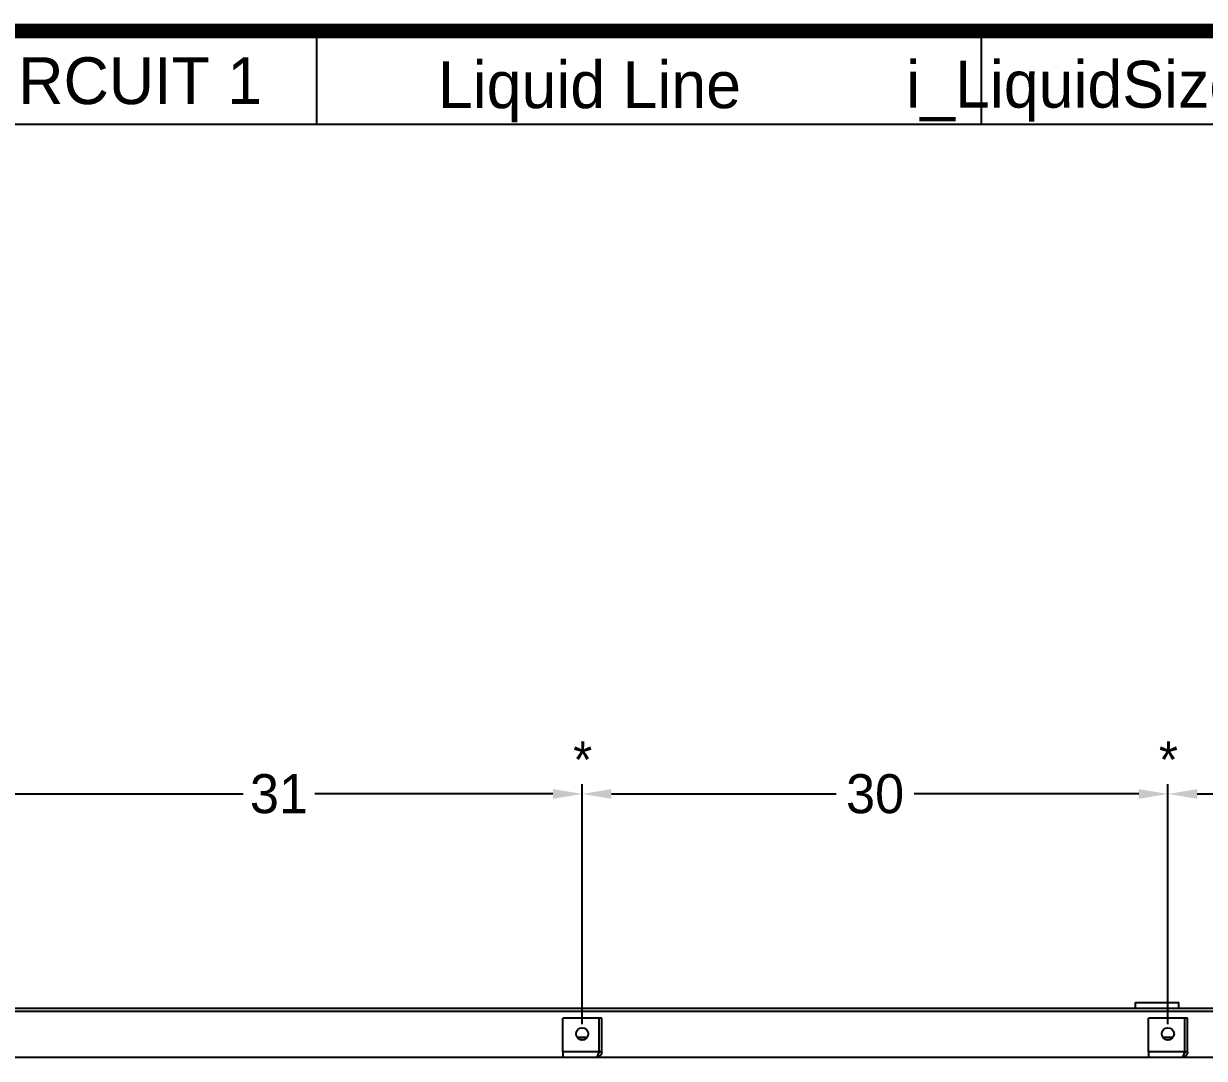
# Model space of a CAD drawing. Header units: inches. Extents: x 547 to 857, y 494 to 690.
# Drawn here: x 601.1 to 661.5, y 633.6 to 686.6 of the extents above; entities that cross this region are included whole.
import ezdxf
from ezdxf.enums import TextEntityAlignment as Align

# ---------------------------------------------------------------- set-up
doc = ezdxf.new("R2010")
doc.units = ezdxf.units.IN
doc.header["$MEASUREMENT"] = 0
doc.header["$PDSIZE"] = -1
doc.layers.add('C1RC', color=7, linetype='Continuous')
doc.dimstyles.new('RAE Solutions', dxfattribs={"dimtxt": 2, "dimasz": 1.5, "dimexe": 0.5, "dimexo": 0.5, "dimgap": 0.5, "dimtad": 0, "dimtih": 1, "dimtoh": 1, "dimdec": 3, "dimrnd": 0.125, "dimzin": 1, "dimdsep": 46, "dimlunit": 5, "dimtxsty": 'Standard', "dimcen": 0.09, "dimadec": 0, "dimazin": 0, "dimtfac": 1, "dimtdec": 3, "dimtofl": 0, "dimtmove": 0, "dimatfit": 3, "dimfxl": 1, "dimtolj": 1, "dimtzin": 1, "dimarcsym": 0})

# ---------------------------------------------------------------- blocks, each defined once
blk = doc.blocks.new('*D200')
at = {"color": 0, "linetype": 'Continuous', "lineweight": -2}
for p, q in [((598.602, 635.337), (598.602, 647.632)), ((600.102, 647.132), (612.3, 647.132)), ((628.165, 647.132), (615.967, 647.132)), ((629.665, 635.337), (629.665, 647.632))]:
    blk.add_line(p, q, dxfattribs=at)
at = {"color": 0, "linetype": 'Continuous'}
for points in [[(600.102, 647.382), (600.102, 646.882), (598.602, 647.132)], [(628.165, 647.382), (628.165, 646.882), (629.665, 647.132)]]:
    blk.add_solid(points, dxfattribs=at)
at = {"layer": 'Defpoints', "color": 0, "linetype": 'Continuous'}
for p in [(629.665, 647.132), (598.602, 634.837), (629.665, 634.837)]:
    blk.add_point(p, dxfattribs=at)
at = {"color": 0, "linetype": 'Continuous', "lineweight": 25, "insert": (614.133, 647.132), "char_height": 2, "attachment_point": 5}
blk.add_mtext('\\A1;31', dxfattribs=at)
blk = doc.blocks.new('*D201')
at = {"color": 0, "linetype": 'Continuous', "lineweight": -2}
for p, q in [((629.665, 635.337), (629.665, 647.632)), ((631.165, 647.132), (642.665, 647.132)), ((658.165, 647.132), (646.665, 647.132)), ((659.665, 635.337), (659.665, 647.632))]:
    blk.add_line(p, q, dxfattribs=at)
at = {"color": 0, "linetype": 'Continuous'}
for points in [[(631.165, 647.382), (631.165, 646.882), (629.665, 647.132)], [(658.165, 647.382), (658.165, 646.882), (659.665, 647.132)]]:
    blk.add_solid(points, dxfattribs=at)
at = {"layer": 'Defpoints', "color": 0, "linetype": 'Continuous'}
for p in [(659.665, 647.132), (629.665, 634.837), (659.665, 634.837)]:
    blk.add_point(p, dxfattribs=at)
at = {"color": 0, "linetype": 'Continuous', "lineweight": 25, "insert": (644.665, 647.132), "char_height": 2, "attachment_point": 5}
blk.add_mtext('\\A1;30', dxfattribs=at)
blk = doc.blocks.new('*D202')
at = {"color": 0, "linetype": 'Continuous', "lineweight": -2}
for p, q in [((659.665, 635.337), (659.665, 647.632)), ((661.165, 647.132), (672.665, 647.132)), ((688.165, 647.132), (676.665, 647.132)), ((689.665, 635.337), (689.665, 647.632))]:
    blk.add_line(p, q, dxfattribs=at)
at = {"color": 0, "linetype": 'Continuous'}
for points in [[(661.165, 647.382), (661.165, 646.882), (659.665, 647.132)], [(688.165, 647.382), (688.165, 646.882), (689.665, 647.132)]]:
    blk.add_solid(points, dxfattribs=at)
at = {"layer": 'Defpoints', "color": 0, "linetype": 'Continuous'}
for p in [(689.665, 647.132), (659.665, 634.837), (689.665, 634.837)]:
    blk.add_point(p, dxfattribs=at)
at = {"color": 0, "linetype": 'Continuous', "lineweight": 25, "insert": (674.665, 647.132), "char_height": 2, "attachment_point": 5}
blk.add_mtext('\\A1;30', dxfattribs=at)

msp = doc.modelspace()

# ---------------------------------------------------------------- linework, layer by layer
at = {"linetype": 'Continuous', "lineweight": 25}
for p, q in [((657.977, 636.4538), (657.977, 636.161)), ((657.977, 636.4538), (660.227, 636.4538)), ((660.227, 636.161), (660.227, 636.4538)), ((597.4765, 636.161), (720.7275, 636.161)), ((597.4765, 636.004), (720.7275, 636.004)), ((628.6645, 633.9135), (628.6645, 635.6495)), ((630.5275, 635.6495), (628.6645, 635.6495)), ((630.5275, 633.9135), (630.5275, 635.6495)), ((630.6645, 635.6495), (630.5345, 635.6495)), ((630.5345, 633.9135), (630.5345, 635.6495)), ((630.6645, 633.9135), (630.6645, 635.6495)), ((658.6645, 633.9135), (658.6645, 635.6495)), ((660.5275, 635.6495), (658.6645, 635.6495)), ((660.5275, 633.9135), (660.5275, 635.6495)), ((660.6645, 635.6495), (660.5345, 635.6495)), ((660.5345, 633.9135), (660.5345, 635.6495)), ((660.6645, 633.9135), (660.6645, 635.6495)), ((629.4046, 634.6635), (629.9245, 634.6635)), ((629.5352, 634.5525), (629.7939, 634.5525)), ((630.5275, 634.6635), (630.5345, 634.6635)), ((630.5275, 634.5525), (630.5345, 634.5525)), ((659.4046, 634.6635), (659.9245, 634.6635)), ((659.5352, 634.5525), (659.7939, 634.5525)), ((660.5275, 634.6635), (660.5345, 634.6635)), ((660.5275, 634.5525), (660.5345, 634.5525)), ((630.5275, 633.9135), (628.6645, 633.9135)), ((628.6645, 633.9135), (628.6645, 633.6495)), ((630.5275, 634.1566), (630.5345, 634.1566)), ((630.6645, 633.9135), (630.5345, 633.9135)), ((660.5275, 633.9135), (658.6645, 633.9135)), ((658.6645, 633.9135), (658.6645, 633.6495)), ((660.5275, 634.1566), (660.5345, 634.1566)), ((660.6645, 633.9135), (660.5345, 633.9135)), ((599.102, 633.6495), (719.102, 633.6495))]:
    msp.add_line(p, q, dxfattribs=at)
at = {"const_width": 0.7526}
msp.add_lwpolyline([(551.9978, 498.0702), (853.0442, 498.0702), (853.0442, 686.2242), (551.9978, 686.2242), (551.9978, 498.0702)], dxfattribs=at)
at = {"linetype": 'Continuous', "lineweight": 25}
for centre in [(629.6645, 634.837), (659.6645, 634.837)]:
    msp.add_circle(centre, 0.3125, dxfattribs=at)
for points, knots in [([(630.4005, 633.6495), (630.4111, 633.6535), (630.4323, 633.6614), (630.464, 633.7225), (630.4957, 633.8097), (630.5169, 633.8789), (630.5275, 633.9135)], [0, 0, 0, 0, 0.2499999, 0.5000007, 0.7499993, 1, 1, 1, 1]), ([(630.6645, 633.9135), (630.662, 633.8856), (630.6568, 633.8299), (630.6168, 633.7551), (630.5583, 633.6967), (630.4841, 633.6573), (630.4288, 633.6521), (630.4005, 633.6495)], [0, 0, 0, 0, 0.1907776, 0.381661, 0.5768535, 0.7838767, 1, 1, 1, 1]), ([(630.5345, 633.9135), (630.5334, 633.9008), (630.5312, 633.8755), (630.5173, 633.8445), (630.5048, 633.8306), (630.4996, 633.8247)], [0, 0, 0, 0, 0.3672073, 0.7336722, 1, 1, 1, 1]), ([(660.4005, 633.6495), (660.4111, 633.6535), (660.4323, 633.6614), (660.464, 633.7225), (660.4957, 633.8097), (660.5169, 633.8789), (660.5275, 633.9135)], [0, 0, 0, 0, 0.2500007, 0.5000008, 0.75, 1, 1, 1, 1]), ([(660.6645, 633.9135), (660.662, 633.8856), (660.6568, 633.8299), (660.6168, 633.7551), (660.5583, 633.6967), (660.4841, 633.6573), (660.4288, 633.6521), (660.4005, 633.6495)], [0, 0, 0, 0, 0.1907779, 0.3816598, 0.576853, 0.7838742, 1, 1, 1, 1]), ([(660.5345, 633.9135), (660.5334, 633.9008), (660.5312, 633.8755), (660.5173, 633.8445), (660.5048, 633.8306), (660.4996, 633.8247)], [0, 0, 0, 0, 0.36720674, 0.73366879, 1, 1, 1, 1])]:
    msp.add_open_spline(points, degree=3, knots=knots, dxfattribs=at)
at = {"layer": 'C1RC'}
for p, q in [((616.0719, 681.4243), (616.0719, 686.2323)), ((650.1146, 681.4243), (650.1146, 686.2323)), ((670.5973, 681.4243), (595.8717, 681.4243))]:
    msp.add_line(p, q, dxfattribs=at)

# ---------------------------------------------------------------- texts
at = {"linetype": 'Continuous', "lineweight": 25}
for p in [(629.6897, 647.9537), (659.6897, 647.9537)]:
    msp.add_text('*', height=1.8706, dxfattribs=at).set_placement(p, align=Align.CENTER)
at = {"layer": 'C1RC'}
for s, height, p in [('CIRCUIT 1', 2.39998, (605.4215, 682.4744)), ('i_LiquidSizeCircuit1', 2.399976, (660.3542, 682.2946))]:
    msp.add_text(s, height=height, dxfattribs=at).set_placement(p, align=Align.CENTER)
msp.add_text('Liquid Line', height=2.399976, dxfattribs=at).set_placement((622.2737, 681.5486), align=Align.BOTTOM_LEFT)

# ---------------------------------------------------------------- dimensions: what is measured, and where the dimension line sits
at = {"linetype": 'Continuous', "lineweight": 25}
for base, p1, p2, picture, middle in [((629.6645421022, 647.1323327912), (598.6020421022, 634.8370083522), (629.6645421022, 634.8370083522), '*D200', (614.1332921022, 647.1323327912)), ((659.6645, 647.1323), (629.6645, 634.837), (659.6645, 634.837), '*D201', (644.6645, 647.1323)), ((689.6645, 647.1323), (659.6645, 634.837), (689.6645, 634.837), '*D202', (674.6645, 647.1323))]:
    dim = msp.add_linear_dim(base=base, p1=p1, p2=p2, dimstyle='RAE Solutions', dxfattribs=at)
    dim.commit()
    dim.dimension.update_dxf_attribs({"geometry": picture, "text_midpoint": middle})

doc.saveas('drawing.dxf')
